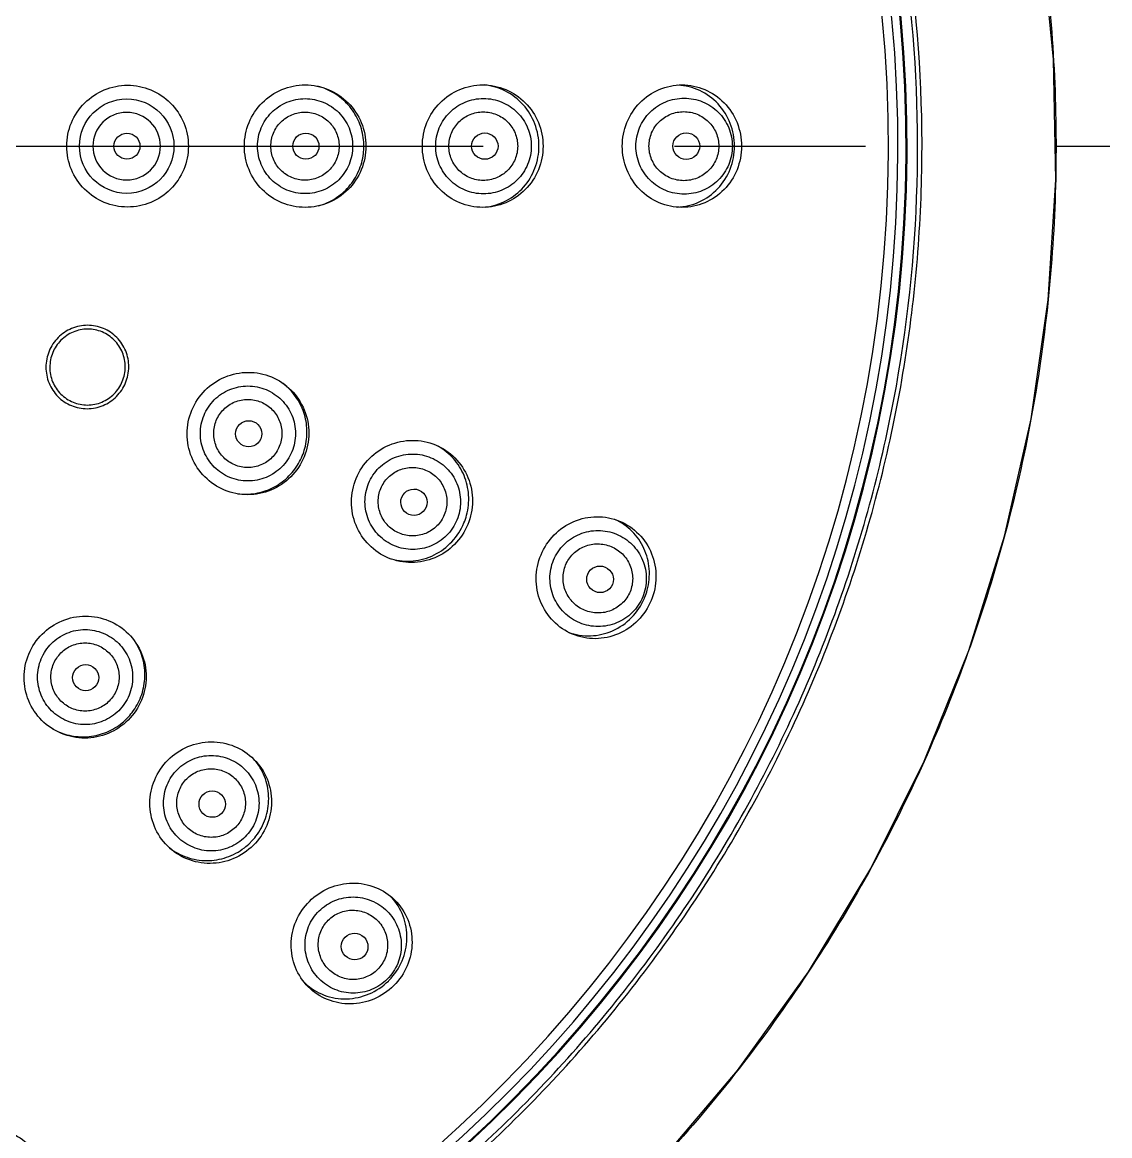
# Model space of a CAD drawing. Extents: x -5853 to -5433, y -3863 to -3269.
# Drawn here: x -5687.36 to -5677.4, y -3628.57 to -3618.37 of the extents above; entities that cross this region are included whole.
import ezdxf

# ---------------------------------------------------------------- set-up
doc = ezdxf.new("R2010")
doc.units = 0
doc.header["$LTSCALE"] = 7
doc.linetypes.add('CENTER', pattern=[2, 1.25, -0.25, 0.25, -0.25])
doc.layers.add('CL', color=1, linetype='CENTER')
doc.layers.add('DWG', color=7, linetype='CONTINUOUS')

msp = doc.modelspace()

# ---------------------------------------------------------------- linework, layer by layer
at = {"layer": 'CL'}
msp.add_line((-5705.88904, -3619.50809), (-5677.40445, -3619.50809), dxfattribs=at)
at = {"layer": 'DWG', "linetype": 'Continuous'}
msp.add_lwpolyline([(-5683.87123, -3630.8686), (-5683.14683, -3630.31458), (-5682.33364, -3629.62287), (-5681.54346, -3628.83376), (-5680.81078, -3627.97158), (-5680.16157, -3627.06751), (-5679.59105, -3626.12039), (-5679.10256, -3625.13944), (-5678.69466, -3624.12532), (-5678.36751, -3623.07769), (-5678.12463, -3622.00564), (-5677.96799, -3620.91529), (-5677.89908, -3619.81574), (-5677.91854, -3618.71544), (-5678.02574, -3617.62048)], dxfattribs=at)
msp.add_circle((-5686.40115, -3619.50812), 0.43217, dxfattribs=at)
for centre, radius, start, end in [((-5691.64244, -3619.50809), 12.38285, 272.122125, 267.877875), ((-5691.64244, -3619.50809), 12.375, 272.115822, 267.88501), ((-5691.64244, -3619.50809), 12.3, 272.15262, 267.84738), ((-5691.64244, -3619.50809), 12.21332, 272.397749, 267.602251), ((-5686.40153, -3619.50814), 0.30913, 0.009673, 179.990327), ((-5684.80047, -3619.50826), 0.5701, 0.017417, 7.874645), ((-5686.40153, -3619.50804), 0.30913, 180.009672, 359.990328), ((-5684.80039, -3619.50798), 0.57002, 353.147444, 359.988693), ((-5685.32132, -3622.12655), 0.57007, 337.515541, 345.079491), ((-5685.3212, -3622.12626), 0.57007, 329.921085, 337.484463), ((-5683.84225, -3622.7392), 0.57132, 337.515148, 345.015915), ((-5682.18577, -3623.42517), 0.56783, 337.001235, 337.99874), ((-5682.19209, -3623.42274), 0.57459, 338.010245, 344.898269), ((-5686.80457, -3624.34568), 0.57048, 307.422579, 314.394557), ((-5686.7998, -3624.35072), 0.56355, 314.406684, 315.59336), ((-5686.80484, -3624.34596), 0.57048, 315.605491, 322.577996), ((-5685.67252, -3625.47774), 0.5717, 307.485202, 314.432488), ((-5685.66777, -3625.48275), 0.56479, 314.444462, 315.555516), ((-5685.67279, -3625.478), 0.5717, 315.567488, 322.514506), ((-5684.40462, -3626.7459), 0.56783, 314.501235, 315.49874)]:
    msp.add_arc(centre, radius, start, end, dxfattribs=at)
for centre, major_axis, ratio in [((-5686.39872, -3619.50809), (0.1191, 0), 0.99984387), ((-5684.76128, -3619.50809), (0.11991, 0), 0.99859513), ((-5683.1238, -3619.50809), (0.12088, 0), 0.99609905), ((-5681.27996, -3619.50809), (0.12265, 0), 0.99002271), ((-5685.28508, -3622.14139), (0.11078, -0.04589), 0.99859513), ((-5683.77225, -3622.76803), (0.11168, -0.04626), 0.99609905), ((-5682.06876, -3623.47364), (0.11331, -0.04694), 0.99002271), ((-5686.77672, -3624.3738), (0.08479, -0.08479), 0.99859513), ((-5685.61885, -3625.53167), (0.08547, -0.08547), 0.99609905), ((-5684.31506, -3626.83546), (0.08672, -0.08672), 0.99002271)]:
    msp.add_ellipse(centre, major_axis=major_axis, ratio=ratio, dxfattribs=at)
for points, knots in [([(-5691.63799, -3605.76087), (-5690.92265, -3605.76107), (-5689.48946, -3605.87377), (-5687.39416, -3606.37503), (-5685.40177, -3607.19638), (-5683.5615, -3608.31784), (-5681.91805, -3609.7122), (-5680.51167, -3611.34544), (-5679.37671, -3613.17765), (-5678.54091, -3615.16406), (-5678.0245, -3617.25623), (-5677.84017, -3619.40321), (-5677.99223, -3621.55268), (-5678.477, -3623.65227), (-5679.28261, -3625.65084), (-5680.3897, -3627.49964), (-5681.77005, -3629.15334), (-5682.85159, -3630.10004), (-5683.42499, -3630.52733)], [0, 0, 0, 0, 0.06249615, 0.12499411, 0.18749476, 0.24999937, 0.31250941, 0.37502397, 0.43753438, 0.50003919, 0.56253953, 0.6250384, 0.6875362, 0.75003318, 0.81253149, 0.87503062, 0.93752541, 1, 1, 1, 1]), ([(-5684.57577, -3629.83921), (-5684.02852, -3629.46681), (-5682.99325, -3628.63084), (-5681.65911, -3627.14917), (-5680.57603, -3625.47429), (-5679.77154, -3623.64917), (-5679.26583, -3621.71949), (-5679.07169, -3619.73382), (-5679.19423, -3617.74209), (-5679.63044, -3615.79462), (-5680.36934, -3613.94069), (-5681.3922, -3612.22721), (-5682.67304, -3610.69731), (-5684.1797, -3609.3895), (-5685.87414, -3608.33638), (-5687.71419, -3607.56459), (-5689.65282, -3607.09345), (-5690.98003, -3606.98787), (-5691.64244, -3606.98788)], [0, 0, 0, 0, 0.06247062, 0.12494505, 0.18742295, 0.24990615, 0.31239674, 0.37489741, 0.43740944, 0.49993182, 0.5624551, 0.62496954, 0.68747405, 0.74997124, 0.81246692, 0.87497078, 0.93748427, 1, 1, 1, 1]), ([(-5684.59507, -3629.81114), (-5684.32303, -3629.62402), (-5683.79237, -3629.2296), (-5682.79876, -3628.35857), (-5681.69023, -3627.12633), (-5680.61134, -3625.4567), (-5679.80961, -3623.63723), (-5679.30567, -3621.71368), (-5679.11217, -3619.73432), (-5679.2343, -3617.74895), (-5679.66906, -3615.80767), (-5680.40553, -3613.95961), (-5681.42505, -3612.25154), (-5682.70174, -3610.72646), (-5684.20354, -3609.42275), (-5685.89255, -3608.37292), (-5687.72671, -3607.60355), (-5689.65916, -3607.13388), (-5690.98214, -3607.02862), (-5691.64244, -3607.02864)], [0, 0, 0, 0, 0.03125893, 0.0625183, 0.12498983, 0.18746465, 0.24994472, 0.31243213, 0.37492959, 0.43743841, 0.49995756, 0.56247763, 0.62498886, 0.68749016, 0.74998414, 0.8124766, 0.87497723, 0.9374875, 1, 1, 1, 1]), ([(-5686.95011, -3619.50809), (-5686.95011, -3619.43537), (-5686.92103, -3619.28852), (-5686.79693, -3619.10325), (-5686.61184, -3618.97949), (-5686.39385, -3618.93612), (-5686.17579, -3618.97936), (-5685.99052, -3619.10307), (-5685.86629, -3619.28841), (-5685.83717, -3619.43533), (-5685.83717, -3619.50809)], [0, 0, 0, 0, 0.12548099, 0.25061793, 0.37537698, 0.49987817, 0.62441314, 0.74924973, 0.87446456, 1, 1, 1, 1]), ([(-5685.32452, -3619.50809), (-5685.32452, -3619.43496), (-5685.29547, -3619.28742), (-5685.17144, -3619.10114), (-5684.98634, -3618.97665), (-5684.76827, -3618.93302), (-5684.55015, -3618.97656), (-5684.36492, -3619.10102), (-5684.2408, -3619.28734), (-5684.21173, -3619.43494), (-5684.21173, -3619.50809)], [0, 0, 0, 0, 0.12585387, 0.25115326, 0.37576855, 0.49991328, 0.624081, 0.74875579, 0.87411002, 1, 1, 1, 1]), ([(-5683.69544, -3619.50809), (-5683.69544, -3619.43495), (-5683.66666, -3619.28758), (-5683.54363, -3619.10133), (-5683.35987, -3618.97674), (-5683.14325, -3618.93305), (-5682.92658, -3618.97666), (-5682.74272, -3619.10122), (-5682.61963, -3619.28752), (-5682.59083, -3619.43494), (-5682.59083, -3619.50809)], [0, 0, 0, 0, 0.12632382, 0.25182204, 0.37625445, 0.49993326, 0.62362756, 0.74810048, 0.87364313, 1, 1, 1, 1]), ([(-5682.62819, -3619.50809), (-5682.62819, -3619.43915), (-5682.65359, -3619.30036), (-5682.76292, -3619.12112), (-5682.92808, -3618.99373), (-5683.06172, -3618.95471), (-5683.12892, -3618.9481)], [0, 0, 0, 0, 0.25254245, 0.50361021, 0.75263192, 1, 1, 1, 1]), ([(-5681.86528, -3619.50809), (-5681.86528, -3619.43499), (-5681.83696, -3619.28795), (-5681.71569, -3619.10168), (-5681.5341, -3618.97677), (-5681.31964, -3618.93289), (-5681.10514, -3618.97671), (-5680.92348, -3619.10159), (-5680.80216, -3619.2879), (-5680.77383, -3619.43498), (-5680.77383, -3619.50809)], [0, 0, 0, 0, 0.12699134, 0.25277239, 0.37693589, 0.49994897, 0.6229723, 0.74716558, 0.87298147, 1, 1, 1, 1]), ([(-5680.83879, -3619.50809), (-5680.83879, -3619.43745), (-5680.86527, -3619.29542), (-5680.97912, -3619.11352), (-5681.1504, -3618.9877), (-5681.28785, -3618.95342), (-5681.3562, -3618.95001)], [0, 0, 0, 0, 0.25392388, 0.50555609, 0.75399509, 1, 1, 1, 1]), ([(-5684.23575, -3619.43016), (-5684.24339, -3619.37486), (-5684.27514, -3619.26608), (-5684.36794, -3619.12469), (-5684.49732, -3619.01681), (-5684.60099, -3618.97335), (-5684.65443, -3618.95976)], [0, 0, 0, 0, 0.25153837, 0.50205696, 0.75150747, 1, 1, 1, 1]), ([(-5685.20372, -3619.50809), (-5685.20371, -3619.45151), (-5685.18105, -3619.33712), (-5685.08421, -3619.1926), (-5684.93939, -3619.09587), (-5684.76861, -3619.06197), (-5684.59782, -3619.09587), (-5684.45301, -3619.1926), (-5684.35617, -3619.33712), (-5684.33351, -3619.45151), (-5684.3335, -3619.50809)], [0, 0, 0, 0, 0.12501793, 0.2500075, 0.37500537, 0.50000037, 0.62499519, 0.74999291, 0.87498215, 1, 1, 1, 1]), ([(-5683.57345, -3619.50809), (-5683.57344, -3619.45123), (-5683.55062, -3619.33627), (-5683.45317, -3619.19112), (-5683.30756, -3619.09405), (-5683.13595, -3619.06005), (-5682.96435, -3619.09405), (-5682.81874, -3619.19112), (-5682.72129, -3619.33627), (-5682.69848, -3619.45123), (-5682.69847, -3619.50809)], [0, 0, 0, 0, 0.12502647, 0.25001993, 0.37501473, 0.50000145, 0.6249875, 0.74998119, 0.87497365, 1, 1, 1, 1]), ([(-5681.74071, -3619.50809), (-5681.7407, -3619.45079), (-5681.7176, -3619.33495), (-5681.61906, -3619.18891), (-5681.47217, -3619.09145), (-5681.29931, -3619.05736), (-5681.12644, -3619.09144), (-5680.97956, -3619.1889), (-5680.88105, -3619.33495), (-5680.85795, -3619.45079), (-5680.85794, -3619.50809)], [0, 0, 0, 0, 0.1250466, 0.25004963, 0.37503789, 0.50000551, 0.62497063, 0.74995407, 0.87495365, 1, 1, 1, 1]), ([(-5685.08199, -3619.50809), (-5685.08198, -3619.46751), (-5685.06571, -3619.38546), (-5684.99618, -3619.28183), (-5684.89227, -3619.2125), (-5684.76976, -3619.18821), (-5684.64725, -3619.2125), (-5684.54333, -3619.28183), (-5684.47381, -3619.38546), (-5684.45755, -3619.46751), (-5684.45753, -3619.50809)], [0, 0, 0, 0, 0.12500773, 0.24999867, 0.37500136, 0.50000537, 0.62500864, 0.75000908, 0.87499658, 1, 1, 1, 1]), ([(-5683.45258, -3619.50809), (-5683.45257, -3619.46723), (-5683.43612, -3619.38461), (-5683.36591, -3619.2804), (-5683.26116, -3619.21079), (-5683.1378, -3619.18644), (-5683.01445, -3619.2108), (-5682.9097, -3619.2804), (-5682.83949, -3619.38461), (-5682.82305, -3619.46723), (-5682.82304, -3619.50809)], [0, 0, 0, 0, 0.1250047, 0.24999495, 0.37500021, 0.50000868, 0.62501593, 0.75001744, 0.87500222, 1, 1, 1, 1]), ([(-5681.62136, -3619.50809), (-5681.62134, -3619.46678), (-5681.60455, -3619.38324), (-5681.53306, -3619.27819), (-5681.42684, -3619.20831), (-5681.30212, -3619.18393), (-5681.17741, -3619.20832), (-5681.0712, -3619.2782), (-5680.99972, -3619.38325), (-5680.98293, -3619.46678), (-5680.98291, -3619.50809)], [0, 0, 0, 0, 0.12499581, 0.24998342, 0.37499421, 0.50001321, 0.62503034, 0.75003532, 0.87501469, 1, 1, 1, 1]), ([(-5685.83717, -3619.50809), (-5685.83717, -3619.58084), (-5685.86629, -3619.72777), (-5685.99051, -3619.9131), (-5686.17577, -3620.03682), (-5686.39384, -3620.08006), (-5686.61183, -3620.03669), (-5686.79694, -3619.91292), (-5686.92103, -3619.72765), (-5686.95011, -3619.58081), (-5686.95011, -3619.50809)], [0, 0, 0, 0, 0.12553465, 0.25074315, 0.37557646, 0.50011791, 0.6246225, 0.74938648, 0.87452723, 1, 1, 1, 1]), ([(-5684.21173, -3619.50809), (-5684.21173, -3619.58124), (-5684.24079, -3619.72884), (-5684.36492, -3619.91516), (-5684.55014, -3620.03963), (-5684.76828, -3620.08316), (-5684.98635, -3620.03952), (-5685.17145, -3619.91502), (-5685.29547, -3619.72875), (-5685.32452, -3619.58122), (-5685.32452, -3619.50809)], [0, 0, 0, 0, 0.12589185, 0.25124279, 0.37591715, 0.50009221, 0.62424155, 0.74886255, 0.87414992, 1, 1, 1, 1]), ([(-5684.3335, -3619.50809), (-5684.33351, -3619.56467), (-5684.35617, -3619.67906), (-5684.45301, -3619.82358), (-5684.59782, -3619.92031), (-5684.76861, -3619.95421), (-5684.93939, -3619.92031), (-5685.08421, -3619.82358), (-5685.18105, -3619.67906), (-5685.2037, -3619.56467), (-5685.20372, -3619.50809)], [0, 0, 0, 0, 0.12501788, 0.25000724, 0.37500492, 0.49999981, 0.62499478, 0.74999275, 0.87498219, 1, 1, 1, 1]), ([(-5684.45753, -3619.50809), (-5684.45755, -3619.54867), (-5684.47381, -3619.63072), (-5684.54333, -3619.73434), (-5684.64725, -3619.80367), (-5684.76976, -3619.82797), (-5684.89227, -3619.80368), (-5684.99618, -3619.73435), (-5685.06571, -3619.63072), (-5685.08197, -3619.54867), (-5685.08199, -3619.50809)], [0, 0, 0, 0, 0.12500338, 0.24999093, 0.37499119, 0.49999442, 0.6249985, 0.75000143, 0.87499232, 1, 1, 1, 1]), ([(-5682.59083, -3619.50809), (-5682.59083, -3619.58124), (-5682.61963, -3619.72866), (-5682.74272, -3619.91495), (-5682.92657, -3620.03952), (-5683.14324, -3620.08313), (-5683.35987, -3620.03944), (-5683.54364, -3619.91485), (-5683.66665, -3619.72859), (-5683.69544, -3619.58122), (-5683.69544, -3619.50809)], [0, 0, 0, 0, 0.12635652, 0.25189416, 0.37636471, 0.50006391, 0.62374362, 0.74817971, 0.8736816, 1, 1, 1, 1]), ([(-5682.69847, -3619.50809), (-5682.69848, -3619.56495), (-5682.7213, -3619.67991), (-5682.81874, -3619.82506), (-5682.96435, -3619.92213), (-5683.13596, -3619.95613), (-5683.30756, -3619.92213), (-5683.45317, -3619.82506), (-5683.55062, -3619.67991), (-5683.57344, -3619.56495), (-5683.57345, -3619.50809)], [0, 0, 0, 0, 0.12502635, 0.25001892, 0.37501256, 0.49999867, 0.62498538, 0.74998023, 0.87497369, 1, 1, 1, 1]), ([(-5682.82304, -3619.50809), (-5682.82305, -3619.54895), (-5682.83949, -3619.63156), (-5682.9097, -3619.73577), (-5683.01445, -3619.80538), (-5683.1378, -3619.82974), (-5683.26116, -3619.80539), (-5683.36591, -3619.73578), (-5683.43613, -3619.63157), (-5683.45257, -3619.54895), (-5683.45258, -3619.50809)], [0, 0, 0, 0, 0.12499771, 0.24998253, 0.37498386, 0.49999105, 0.62499963, 0.75000506, 0.8749954, 1, 1, 1, 1]), ([(-5683.11637, -3620.0667), (-5683.05035, -3620.05864), (-5682.91965, -3620.01759), (-5682.75888, -3619.88993), (-5682.65281, -3619.7126), (-5682.62819, -3619.57597), (-5682.62819, -3619.50809)], [0, 0, 0, 0, 0.24737491, 0.4964181, 0.74751334, 1, 1, 1, 1]), ([(-5680.77383, -3619.50809), (-5680.77383, -3619.5812), (-5680.80215, -3619.72828), (-5680.92347, -3619.91458), (-5681.10513, -3620.03947), (-5681.31963, -3620.08329), (-5681.5341, -3620.0394), (-5681.7157, -3619.9145), (-5681.83696, -3619.72823), (-5681.86528, -3619.58118), (-5681.86528, -3619.50809)], [0, 0, 0, 0, 0.12701834, 0.25282973, 0.37702093, 0.50004852, 0.62306151, 0.74722813, 0.8730129, 1, 1, 1, 1]), ([(-5680.85794, -3619.50809), (-5680.85795, -3619.56539), (-5680.88105, -3619.68123), (-5680.97956, -3619.82727), (-5681.12644, -3619.92474), (-5681.29931, -3619.95881), (-5681.47217, -3619.92472), (-5681.61906, -3619.82726), (-5681.7176, -3619.68123), (-5681.7407, -3619.56539), (-5681.74071, -3619.50809)], [0, 0, 0, 0, 0.12504633, 0.25004603, 0.37502944, 0.49999463, 0.62496227, 0.74995061, 0.87495361, 1, 1, 1, 1]), ([(-5680.98291, -3619.50809), (-5680.98292, -3619.54939), (-5680.99972, -3619.63293), (-5681.0712, -3619.73798), (-5681.17741, -3619.80786), (-5681.30212, -3619.83224), (-5681.42684, -3619.80787), (-5681.53306, -3619.73799), (-5681.60455, -3619.63294), (-5681.62134, -3619.5494), (-5681.62136, -3619.50809)], [0, 0, 0, 0, 0.12498522, 0.24996464, 0.37496946, 0.49998655, 0.62500568, 0.75001668, 0.87500435, 1, 1, 1, 1]), ([(-5681.36218, -3620.06644), (-5681.29332, -3620.06379), (-5681.15451, -3620.03061), (-5680.98109, -3619.90508), (-5680.86567, -3619.72229), (-5680.83879, -3619.57923), (-5680.83879, -3619.50809)], [0, 0, 0, 0, 0.24599988, 0.49440402, 0.74606469, 1, 1, 1, 1]), ([(-5684.64659, -3620.05436), (-5684.59319, -3620.03998), (-5684.48987, -3619.99481), (-5684.3618, -3619.88459), (-5684.27108, -3619.74122), (-5684.24112, -3619.63156), (-5684.23444, -3619.57599)], [0, 0, 0, 0, 0.24845857, 0.49792898, 0.74850378, 1, 1, 1, 1]), ([(-5686.41158, -3621.67478), (-5686.39258, -3621.62891), (-5686.37236, -3621.52878), (-5686.40139, -3621.37935), (-5686.48516, -3621.25242), (-5686.61121, -3621.16772), (-5686.76027, -3621.13825), (-5686.90947, -3621.16865), (-5687.03584, -3621.25383), (-5687.09241, -3621.33901), (-5687.11142, -3621.3849)], [0, 0, 0, 0, 0.12542754, 0.25055583, 0.3752796, 0.49975804, 0.62431081, 0.74922403, 0.87450588, 1, 1, 1, 1]), ([(-5686.44128, -3621.66248), (-5686.42398, -3621.62073), (-5686.40558, -3621.52959), (-5686.432, -3621.39357), (-5686.50825, -3621.27804), (-5686.62298, -3621.20094), (-5686.75866, -3621.17412), (-5686.89446, -3621.20179), (-5687.0095, -3621.27932), (-5687.06098, -3621.35685), (-5687.07828, -3621.39862)], [0, 0, 0, 0, 0.12542754, 0.25055585, 0.37527961, 0.49975804, 0.62431079, 0.74922402, 0.87450588, 1, 1, 1, 1]), ([(-5687.11142, -3621.3849), (-5687.13046, -3621.43086), (-5687.15066, -3621.53123), (-5687.12141, -3621.6809), (-5687.03731, -3621.8078), (-5686.91109, -3621.89224), (-5686.76213, -3621.92139), (-5686.61321, -3621.89085), (-5686.48706, -3621.80572), (-5686.43057, -3621.72064), (-5686.41158, -3621.67478)], [0, 0, 0, 0, 0.12569408, 0.25107173, 0.37592897, 0.5004046, 0.62481892, 0.74950306, 0.87460505, 1, 1, 1, 1]), ([(-5687.07828, -3621.39862), (-5687.09562, -3621.44046), (-5687.11401, -3621.53181), (-5687.08738, -3621.66805), (-5687.01083, -3621.78356), (-5686.89594, -3621.86042), (-5686.76036, -3621.88695), (-5686.6248, -3621.85915), (-5686.50998, -3621.78167), (-5686.45857, -3621.70422), (-5686.44128, -3621.66248)], [0, 0, 0, 0, 0.1256939, 0.2510715, 0.3759288, 0.50040443, 0.62481877, 0.74950295, 0.87460499, 1, 1, 1, 1]), ([(-5685.80544, -3621.92585), (-5685.77746, -3621.8583), (-5685.69416, -3621.73311), (-5685.5083, -3621.60847), (-5685.28964, -3621.56428), (-5685.07145, -3621.60743), (-5684.88659, -3621.73113), (-5684.76311, -3621.917), (-5684.71973, -3622.13663), (-5684.74936, -3622.28411), (-5684.77736, -3622.3517)], [0, 0, 0, 0, 0.12583636, 0.25113972, 0.37576148, 0.49992355, 0.62409708, 0.74875714, 0.874111, 1, 1, 1, 1]), ([(-5685.69383, -3621.97208), (-5685.67217, -3621.91981), (-5685.60746, -3621.8228), (-5685.46269, -3621.72634), (-5685.29188, -3621.69239), (-5685.12112, -3621.72643), (-5684.97631, -3621.8231), (-5684.87954, -3621.96789), (-5684.84538, -3622.13847), (-5684.86822, -3622.25282), (-5684.88986, -3622.3051)], [0, 0, 0, 0, 0.12501793, 0.2500075, 0.37500537, 0.50000037, 0.62499519, 0.74999291, 0.87498215, 1, 1, 1, 1]), ([(-5684.77047, -3622.27333), (-5684.75625, -3622.22), (-5684.74334, -3622.10871), (-5684.77295, -3621.94414), (-5684.84832, -3621.79562), (-5684.92524, -3621.71538), (-5684.96832, -3621.68194)], [0, 0, 0, 0, 0.25150501, 0.50203059, 0.75149939, 1, 1, 1, 1]), ([(-5685.58137, -3622.01866), (-5685.56583, -3621.98118), (-5685.51941, -3621.91159), (-5685.41551, -3621.84246), (-5685.29297, -3621.81818), (-5685.1705, -3621.84262), (-5685.06661, -3621.91195), (-5684.99714, -3622.01577), (-5684.97256, -3622.13811), (-5684.98894, -3622.22014), (-5685.00445, -3622.25763)], [0, 0, 0, 0, 0.12500773, 0.24999867, 0.37500136, 0.50000537, 0.62500864, 0.75000908, 0.87499658, 1, 1, 1, 1]), ([(-5684.77736, -3622.3517), (-5684.80535, -3622.41928), (-5684.88869, -3622.54452), (-5685.07467, -3622.66916), (-5685.29342, -3622.71327), (-5685.51161, -3622.67001), (-5685.69639, -3622.54624), (-5685.81975, -3622.36038), (-5685.86305, -3622.14083), (-5685.83342, -3621.99341), (-5685.80544, -3621.92585)], [0, 0, 0, 0, 0.12589185, 0.25124279, 0.37591715, 0.50009221, 0.62424155, 0.74886255, 0.87414992, 1, 1, 1, 1]), ([(-5684.88986, -3622.3051), (-5684.91152, -3622.35737), (-5684.97623, -3622.45438), (-5685.121, -3622.55084), (-5685.29181, -3622.58479), (-5685.46257, -3622.55075), (-5685.60738, -3622.45408), (-5685.70416, -3622.30929), (-5685.73832, -3622.13871), (-5685.71548, -3622.02436), (-5685.69383, -3621.97208)], [0, 0, 0, 0, 0.12501788, 0.25000724, 0.37500492, 0.49999981, 0.62499478, 0.74999275, 0.87498219, 1, 1, 1, 1]), ([(-5685.00445, -3622.25763), (-5685.01999, -3622.29512), (-5685.06642, -3622.3647), (-5685.1703, -3622.43383), (-5685.29284, -3622.45812), (-5685.41532, -3622.43368), (-5685.51921, -3622.36436), (-5685.58868, -3622.26054), (-5685.61327, -3622.13819), (-5685.59689, -3622.05616), (-5685.58137, -3622.01866)], [0, 0, 0, 0, 0.12500338, 0.24999093, 0.37499119, 0.49999442, 0.6249985, 0.75000143, 0.87499232, 1, 1, 1, 1]), ([(-5684.30037, -3622.54927), (-5684.27238, -3622.48171), (-5684.18939, -3622.35657), (-5684.00446, -3622.23157), (-5683.78702, -3622.18678), (-5683.57016, -3622.22931), (-5683.38667, -3622.35252), (-5683.26447, -3622.53796), (-5683.22204, -3622.75719), (-5683.25185, -3622.9044), (-5683.27984, -3622.97199)], [0, 0, 0, 0, 0.12631945, 0.25181687, 0.37624739, 0.49992517, 0.62362926, 0.74810315, 0.87364407, 1, 1, 1, 1]), ([(-5683.29035, -3622.88691), (-5683.2744, -3622.82733), (-5683.26189, -3622.7024), (-5683.30431, -3622.52025), (-5683.40256, -3622.36253), (-5683.49891, -3622.28455), (-5683.55156, -3622.25482)], [0, 0, 0, 0, 0.25252649, 0.50341733, 0.75243878, 1, 1, 1, 1]), ([(-5685.38668, -3622.69017), (-5685.33252, -3622.69707), (-5685.22128, -3622.69483), (-5685.06274, -3622.64318), (-5684.92524, -3622.5477), (-5684.85558, -3622.4598), (-5684.8279, -3622.41198)], [0, 0, 0, 0, 0.24850042, 0.49796807, 0.74849373, 1, 1, 1, 1]), ([(-5684.18766, -3622.59596), (-5684.16589, -3622.54343), (-5684.10082, -3622.44595), (-5683.95524, -3622.34915), (-5683.78357, -3622.31518), (-5683.61202, -3622.34945), (-5683.46648, -3622.44652), (-5683.36911, -3622.59193), (-5683.33462, -3622.76332), (-5683.35754, -3622.87826), (-5683.37929, -3622.9308)], [0, 0, 0, 0, 0.12502647, 0.25001993, 0.37501473, 0.50000145, 0.6249875, 0.74998119, 0.87497365, 1, 1, 1, 1]), ([(-5684.076, -3622.64221), (-5684.06035, -3622.60446), (-5684.01354, -3622.53443), (-5683.90879, -3622.46502), (-5683.78537, -3622.4408), (-5683.66209, -3622.4655), (-5683.55745, -3622.53521), (-5683.48731, -3622.63961), (-5683.46232, -3622.76275), (-5683.47875, -3622.84537), (-5683.49437, -3622.88313)], [0, 0, 0, 0, 0.1250047, 0.24999495, 0.37500021, 0.50000868, 0.62501593, 0.75001744, 0.87500222, 1, 1, 1, 1]), ([(-5683.27984, -3622.97199), (-5683.30784, -3623.03957), (-5683.39086, -3623.16475), (-5683.57587, -3623.28975), (-5683.7934, -3623.33448), (-5684.01026, -3623.29186), (-5684.19368, -3623.1686), (-5684.31578, -3622.98317), (-5684.35816, -3622.76401), (-5684.32835, -3622.61684), (-5684.30037, -3622.54927)], [0, 0, 0, 0, 0.12635652, 0.25189416, 0.37636471, 0.50006391, 0.62374362, 0.74817971, 0.8736816, 1, 1, 1, 1]), ([(-5683.37929, -3622.9308), (-5683.40106, -3622.98332), (-5683.46613, -3623.0808), (-5683.61171, -3623.17761), (-5683.78337, -3623.21158), (-5683.95493, -3623.17731), (-5684.10046, -3623.08023), (-5684.19784, -3622.93483), (-5684.23233, -3622.76343), (-5684.20941, -3622.64849), (-5684.18766, -3622.59596)], [0, 0, 0, 0, 0.12502635, 0.25001892, 0.37501256, 0.49999867, 0.62498538, 0.74998023, 0.87497369, 1, 1, 1, 1]), ([(-5683.49437, -3622.88313), (-5683.51002, -3622.92087), (-5683.55683, -3622.9909), (-5683.66157, -3623.06032), (-5683.78499, -3623.08454), (-5683.90827, -3623.05984), (-5684.01291, -3622.99014), (-5684.08306, -3622.88574), (-5684.10805, -3622.76259), (-5684.09162, -3622.67997), (-5684.076, -3622.64221)], [0, 0, 0, 0, 0.12499771, 0.24998253, 0.37498386, 0.49999105, 0.62499963, 0.75000506, 0.8749954, 1, 1, 1, 1]), ([(-5682.60952, -3623.24965), (-5682.58155, -3623.18212), (-5682.49912, -3623.0571), (-5682.31581, -3622.93142), (-5682.10025, -3622.88551), (-5681.88531, -3622.92704), (-5681.7039, -3623.0496), (-5681.58385, -3623.23451), (-5681.54306, -3623.45306), (-5681.57318, -3623.59978), (-5681.60116, -3623.66732)], [0, 0, 0, 0, 0.1269861, 0.25276648, 0.37692551, 0.4999361, 0.62297506, 0.74716864, 0.87298242, 1, 1, 1, 1]), ([(-5681.63734, -3623.57244), (-5681.62037, -3623.50956), (-5681.60796, -3623.37751), (-5681.65746, -3623.1867), (-5681.7684, -3623.02601), (-5681.87525, -3622.95177), (-5681.93272, -3622.92556)], [0, 0, 0, 0, 0.25394398, 0.50530653, 0.75369301, 1, 1, 1, 1]), ([(-5683.97915, -3623.28695), (-5683.91508, -3623.30478), (-5683.77862, -3623.31689), (-5683.58124, -3623.26044), (-5683.41537, -3623.13722), (-5683.34034, -3623.02041), (-5683.31436, -3622.95769)], [0, 0, 0, 0, 0.24737209, 0.49642429, 0.74749621, 1, 1, 1, 1]), ([(-5682.49444, -3623.29731), (-5682.4725, -3623.24438), (-5682.40682, -3623.1462), (-5682.25991, -3623.04899), (-5682.0869, -3623.01516), (-5681.91415, -3623.04982), (-5681.76748, -3623.14745), (-5681.66907, -3623.29371), (-5681.63395, -3623.46633), (-5681.65695, -3623.5822), (-5681.67886, -3623.63514)], [0, 0, 0, 0, 0.1250466, 0.25004963, 0.37503789, 0.50000551, 0.62497063, 0.74995407, 0.87495365, 1, 1, 1, 1]), ([(-5682.38416, -3623.34299), (-5682.36834, -3623.30483), (-5682.32086, -3623.23407), (-5682.21461, -3623.16438), (-5682.08973, -3623.14047), (-5681.96518, -3623.16568), (-5681.8593, -3623.23593), (-5681.78791, -3623.34114), (-5681.76207, -3623.46554), (-5681.77853, -3623.54914), (-5681.79432, -3623.58731)], [0, 0, 0, 0, 0.12499581, 0.24998342, 0.37499421, 0.50001321, 0.62503034, 0.75003532, 0.87501469, 1, 1, 1, 1]), ([(-5681.60116, -3623.66732), (-5681.62913, -3623.73487), (-5681.71158, -3623.85991), (-5681.89496, -3623.98561), (-5682.11059, -3624.03147), (-5682.32553, -3623.98987), (-5682.50687, -3623.86725), (-5682.62685, -3623.68236), (-5682.6676, -3623.46386), (-5682.63749, -3623.31717), (-5682.60952, -3623.24965)], [0, 0, 0, 0, 0.12701834, 0.25282973, 0.37702093, 0.50004852, 0.62306151, 0.74722813, 0.8730129, 1, 1, 1, 1]), ([(-5681.67886, -3623.63514), (-5681.7008, -3623.68807), (-5681.76647, -3623.78625), (-5681.91337, -3623.88349), (-5682.08637, -3623.91732), (-5682.25912, -3623.88265), (-5682.40578, -3623.785), (-5682.50419, -3623.63875), (-5682.53934, -3623.46612), (-5682.51635, -3623.35025), (-5682.49444, -3623.29731)], [0, 0, 0, 0, 0.12504633, 0.25004603, 0.37502944, 0.49999463, 0.62496227, 0.74995061, 0.87495361, 1, 1, 1, 1]), ([(-5681.79432, -3623.58731), (-5681.81014, -3623.62547), (-5681.85762, -3623.69622), (-5681.96386, -3623.76592), (-5682.08873, -3623.78983), (-5682.21328, -3623.76464), (-5682.31917, -3623.69439), (-5682.39057, -3623.58918), (-5682.41642, -3623.46477), (-5682.39996, -3623.38116), (-5682.38416, -3623.34299)], [0, 0, 0, 0, 0.12498522, 0.24996464, 0.37496946, 0.49998655, 0.62500568, 0.75001668, 0.87500435, 1, 1, 1, 1]), ([(-5682.35959, -3623.95757), (-5682.29529, -3623.98152), (-5682.15507, -3624.00436), (-5681.9475, -3623.95598), (-5681.77092, -3623.83296), (-5681.69076, -3623.71223), (-5681.66308, -3623.64702)], [0, 0, 0, 0, 0.24601099, 0.49441018, 0.74602926, 1, 1, 1, 1]), ([(-5687.17499, -3623.97553), (-5687.12328, -3623.92382), (-5686.99841, -3623.84004), (-5686.779, -3623.79602), (-5686.56008, -3623.83888), (-5686.37503, -3623.96222), (-5686.25158, -3624.14725), (-5686.20861, -3624.36623), (-5686.25259, -3624.58575), (-5686.33641, -3624.71067), (-5686.38813, -3624.76239)], [0, 0, 0, 0, 0.12585387, 0.25115326, 0.37576855, 0.49991328, 0.624081, 0.74875579, 0.87411002, 1, 1, 1, 1]), ([(-5687.08957, -3624.06095), (-5687.04956, -3624.02095), (-5686.95265, -3623.95609), (-5686.78198, -3623.92237), (-5686.61118, -3623.95637), (-5686.46645, -3624.05316), (-5686.36966, -3624.1979), (-5686.33566, -3624.3687), (-5686.36937, -3624.53936), (-5686.43424, -3624.63627), (-5686.47424, -3624.67629)], [0, 0, 0, 0, 0.12501793, 0.2500075, 0.37500537, 0.50000037, 0.62499519, 0.74999291, 0.87498215, 1, 1, 1, 1]), ([(-5686.38813, -3624.76239), (-5686.43986, -3624.81412), (-5686.56478, -3624.89793), (-5686.7843, -3624.94191), (-5687.00328, -3624.89895), (-5687.18831, -3624.77549), (-5687.31165, -3624.59043), (-5687.3545, -3624.37151), (-5687.31048, -3624.1521), (-5687.2267, -3624.02724), (-5687.17499, -3623.97553)], [0, 0, 0, 0, 0.12589185, 0.25124279, 0.37591715, 0.50009221, 0.62424155, 0.74886255, 0.87414992, 1, 1, 1, 1]), ([(-5686.47424, -3624.67629), (-5686.51425, -3624.71629), (-5686.61116, -3624.78115), (-5686.78183, -3624.81487), (-5686.95263, -3624.78087), (-5687.09736, -3624.68407), (-5687.19415, -3624.53934), (-5687.22815, -3624.36854), (-5687.19444, -3624.19787), (-5687.12957, -3624.10097), (-5687.08957, -3624.06095)], [0, 0, 0, 0, 0.12501788, 0.25000724, 0.37500492, 0.49999981, 0.62499478, 0.74999275, 0.87498219, 1, 1, 1, 1]), ([(-5686.56194, -3624.58858), (-5686.59065, -3624.61727), (-5686.66016, -3624.66379), (-5686.7826, -3624.6879), (-5686.9051, -3624.66345), (-5687.0089, -3624.594), (-5687.07836, -3624.49019), (-5687.10281, -3624.36769), (-5687.07871, -3624.24525), (-5687.03218, -3624.17573), (-5687.0035, -3624.14703)], [0, 0, 0, 0, 0.12500338, 0.24999093, 0.37499119, 0.49999442, 0.6249985, 0.75000143, 0.87499232, 1, 1, 1, 1]), ([(-5687.0035, -3624.14703), (-5686.97479, -3624.11834), (-5686.90527, -3624.07182), (-5686.78284, -3624.04771), (-5686.66033, -3624.07217), (-5686.55653, -3624.14162), (-5686.48708, -3624.24542), (-5686.46263, -3624.36793), (-5686.48674, -3624.49036), (-5686.53326, -3624.55988), (-5686.56194, -3624.58858)], [0, 0, 0, 0, 0.12500773, 0.24999867, 0.37500136, 0.50000537, 0.62500864, 0.75000908, 0.87499658, 1, 1, 1, 1]), ([(-5686.35178, -3624.69263), (-5686.31818, -3624.64873), (-5686.2636, -3624.55068), (-5686.22803, -3624.38702), (-5686.24104, -3624.22072), (-5686.28162, -3624.11705), (-5686.30876, -3624.06965)], [0, 0, 0, 0, 0.2515071, 0.50203334, 0.75150072, 1, 1, 1, 1]), ([(-5687.0806, -3624.84192), (-5687.03321, -3624.86902), (-5686.92957, -3624.90953), (-5686.76334, -3624.92248), (-5686.59977, -3624.88689), (-5686.50177, -3624.83233), (-5686.45789, -3624.79875)], [0, 0, 0, 0, 0.24850042, 0.49796807, 0.74849373, 1, 1, 1, 1]), ([(-5686.02306, -3625.12746), (-5685.97135, -3625.07575), (-5685.84678, -3624.99189), (-5685.62809, -3624.94718), (-5685.41006, -3624.98902), (-5685.22599, -3625.11131), (-5685.10362, -3625.29535), (-5685.06169, -3625.51343), (-5685.10638, -3625.73221), (-5685.19026, -3625.85681), (-5685.24199, -3625.90854)], [0, 0, 0, 0, 0.12632382, 0.25182204, 0.37625445, 0.49993326, 0.62362756, 0.74810048, 0.87364313, 1, 1, 1, 1]), ([(-5685.24199, -3625.90854), (-5685.29371, -3625.96027), (-5685.41831, -3626.04414), (-5685.63708, -3626.08883), (-5685.85517, -3626.04691), (-5686.03921, -3625.92454), (-5686.1615, -3625.74047), (-5686.20335, -3625.52243), (-5686.15862, -3625.30374), (-5686.07477, -3625.17918), (-5686.02306, -3625.12746)], [0, 0, 0, 0, 0.12635652, 0.25189416, 0.37636471, 0.50006391, 0.62374362, 0.74817971, 0.8736816, 1, 1, 1, 1]), ([(-5685.9368, -3625.21373), (-5685.89659, -3625.17353), (-5685.79916, -3625.10837), (-5685.62762, -3625.07465), (-5685.45602, -3625.10896), (-5685.31064, -3625.20627), (-5685.21333, -3625.35165), (-5685.17901, -3625.52325), (-5685.21274, -3625.69479), (-5685.2779, -3625.79221), (-5685.3181, -3625.83243)], [0, 0, 0, 0, 0.12502647, 0.25001993, 0.37501473, 0.50000145, 0.6249875, 0.74998119, 0.87497365, 1, 1, 1, 1]), ([(-5685.21914, -3625.82592), (-5685.18158, -3625.77696), (-5685.1222, -3625.66628), (-5685.09171, -3625.4817), (-5685.12219, -3625.29832), (-5685.18143, -3625.18939), (-5685.21873, -3625.14177)], [0, 0, 0, 0, 0.25252726, 0.50341817, 0.75243904, 1, 1, 1, 1]), ([(-5685.3181, -3625.83243), (-5685.35831, -3625.87263), (-5685.45573, -3625.93778), (-5685.62727, -3625.97151), (-5685.79887, -3625.9372), (-5685.94426, -3625.83989), (-5686.04156, -3625.6945), (-5686.07588, -3625.52291), (-5686.04216, -3625.35136), (-5685.977, -3625.25394), (-5685.9368, -3625.21373)], [0, 0, 0, 0, 0.12502635, 0.25001892, 0.37501256, 0.49999867, 0.62498538, 0.74998023, 0.87497369, 1, 1, 1, 1]), ([(-5685.85134, -3625.29919), (-5685.82243, -3625.27031), (-5685.75238, -3625.22351), (-5685.62905, -3625.19947), (-5685.50575, -3625.22433), (-5685.40131, -3625.29433), (-5685.33131, -3625.39878), (-5685.30646, -3625.52207), (-5685.3305, -3625.6454), (-5685.3773, -3625.71544), (-5685.40618, -3625.74435)], [0, 0, 0, 0, 0.1250047, 0.24999495, 0.37500021, 0.50000868, 0.62501593, 0.75001744, 0.87500222, 1, 1, 1, 1]), ([(-5685.40618, -3625.74435), (-5685.43508, -3625.77323), (-5685.50513, -3625.82002), (-5685.62846, -3625.84407), (-5685.75175, -3625.81921), (-5685.85619, -3625.74922), (-5685.9262, -3625.64477), (-5685.95105, -3625.52148), (-5685.92701, -3625.39814), (-5685.88022, -3625.32809), (-5685.85134, -3625.29919)], [0, 0, 0, 0, 0.12499771, 0.24998253, 0.37498386, 0.49999105, 0.62499963, 0.75000506, 0.8749954, 1, 1, 1, 1]), ([(-5686.0086, -3625.93191), (-5685.96097, -3625.96919), (-5685.85206, -3626.02838), (-5685.66873, -3626.05881), (-5685.4842, -3626.0283), (-5685.37355, -3625.96893), (-5685.32461, -3625.93139)], [0, 0, 0, 0, 0.24756086, 0.49658234, 0.74747333, 1, 1, 1, 1]), ([(-5684.72894, -3626.42159), (-5684.67725, -3626.3699), (-5684.55326, -3626.28594), (-5684.33579, -3626.23998), (-5684.11907, -3626.28006), (-5683.93639, -3626.40068), (-5683.8157, -3626.58334), (-5683.77555, -3626.8001), (-5683.8215, -3627.01762), (-5683.90548, -3627.14165), (-5683.95717, -3627.19335)], [0, 0, 0, 0, 0.12699134, 0.25277239, 0.37693589, 0.49994897, 0.6229723, 0.74716558, 0.87298147, 1, 1, 1, 1]), ([(-5684.64086, -3626.50967), (-5684.60034, -3626.46916), (-5684.50209, -3626.40358), (-5684.32915, -3626.36999), (-5684.15637, -3626.40495), (-5684.01003, -3626.50307), (-5683.91189, -3626.6494), (-5683.87694, -3626.82219), (-5683.91056, -3626.99511), (-5683.97614, -3627.09335), (-5684.01665, -3627.13388)], [0, 0, 0, 0, 0.1250466, 0.25004963, 0.37503789, 0.50000551, 0.62497063, 0.74995407, 0.87495365, 1, 1, 1, 1]), ([(-5683.99963, -3627.14391), (-5683.94997, -3627.09338), (-5683.8691, -3626.97311), (-5683.82303, -3626.76287), (-5683.85778, -3626.55257), (-5683.93256, -3626.43177), (-5683.97931, -3626.38152)], [0, 0, 0, 0, 0.25397105, 0.50559002, 0.75398879, 1, 1, 1, 1]), ([(-5683.95717, -3627.19335), (-5684.00887, -3627.24505), (-5684.1329, -3627.32902), (-5684.35042, -3627.37497), (-5684.56718, -3627.33483), (-5684.74984, -3627.21414), (-5684.87046, -3627.03146), (-5684.91055, -3626.81473), (-5684.86458, -3626.59727), (-5684.78062, -3626.47327), (-5684.72894, -3626.42159)], [0, 0, 0, 0, 0.12701834, 0.25282973, 0.37702093, 0.50004852, 0.62306151, 0.74722813, 0.8730129, 1, 1, 1, 1]), ([(-5684.01665, -3627.13388), (-5684.05717, -3627.17439), (-5684.15541, -3627.23997), (-5684.32834, -3627.27358), (-5684.50112, -3627.23863), (-5684.64745, -3627.14049), (-5684.74558, -3626.99416), (-5684.78053, -3626.82137), (-5684.74695, -3626.64844), (-5684.68137, -3626.55019), (-5684.64086, -3626.50967)], [0, 0, 0, 0, 0.12504633, 0.25004603, 0.37502944, 0.49999463, 0.62496227, 0.74995061, 0.87495361, 1, 1, 1, 1]), ([(-5684.10501, -3627.04551), (-5684.13423, -3627.07471), (-5684.20517, -3627.1219), (-5684.33, -3627.14564), (-5684.45451, -3627.11995), (-5684.55994, -3627.04901), (-5684.63089, -3626.94358), (-5684.65659, -3626.81906), (-5684.63286, -3626.69423), (-5684.58566, -3626.62328), (-5684.55646, -3626.59406)], [0, 0, 0, 0, 0.12498522, 0.24996464, 0.37496946, 0.49998655, 0.62500568, 0.75001668, 0.87500435, 1, 1, 1, 1]), ([(-5684.55646, -3626.59406), (-5684.52724, -3626.56486), (-5684.45629, -3626.51767), (-5684.33146, -3626.49393), (-5684.20694, -3626.51963), (-5684.10152, -3626.59058), (-5684.03058, -3626.69601), (-5684.00488, -3626.82053), (-5684.02862, -3626.94535), (-5684.07582, -3627.01629), (-5684.10501, -3627.04551)], [0, 0, 0, 0, 0.12499581, 0.24998342, 0.37499421, 0.50001321, 0.62503034, 0.75003532, 0.87501469, 1, 1, 1, 1]), ([(-5684.76895, -3627.17126), (-5684.7187, -3627.218), (-5684.5979, -3627.29276), (-5684.38762, -3627.32749), (-5684.1774, -3627.28141), (-5684.05714, -3627.20055), (-5684.00661, -3627.1509)], [0, 0, 0, 0, 0.24601099, 0.49441018, 0.74602926, 1, 1, 1, 1]), ([(-5687.90088, -3628.54101), (-5687.83335, -3628.51304), (-5687.68666, -3628.48292), (-5687.46816, -3628.52368), (-5687.28327, -3628.64365), (-5687.16066, -3628.82499), (-5687.11906, -3629.03993), (-5687.16491, -3629.25556), (-5687.29061, -3629.43894), (-5687.41566, -3629.52139), (-5687.4832, -3629.54937)], [0, 0, 0, 0, 0.12699134, 0.25277239, 0.37693589, 0.49994897, 0.6229723, 0.74716558, 0.87298147, 1, 1, 1, 1])]:
    msp.add_open_spline(points, degree=3, knots=knots, dxfattribs=at)

doc.saveas('drawing.dxf')
